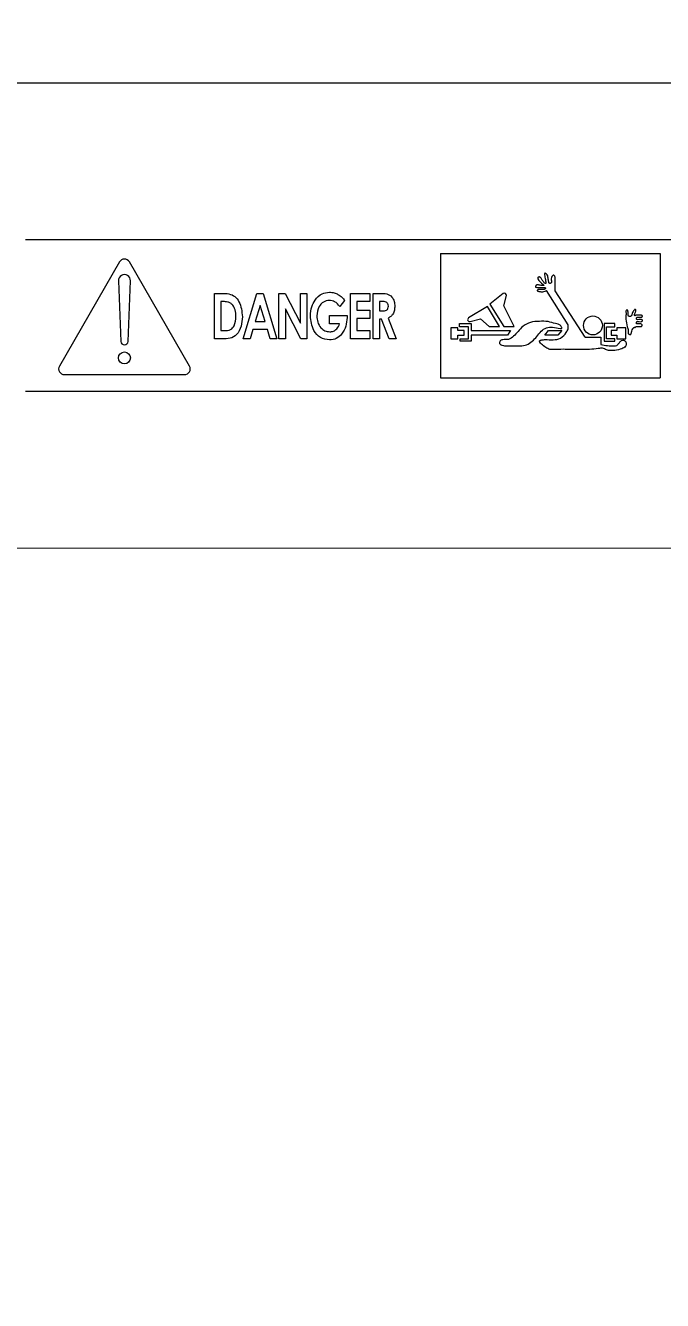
# Model space of a CAD drawing. Header units: feet. Extents: x -21 to 5170, y -254 to 1413.
# Drawn here: x 2103.34 to 2105.88, y 46.06 to 51.13 of the extents above; entities that cross this region are included whole.
import ezdxf
from ezdxf import colors
from ezdxf.entities.mleader import LeaderData, LeaderLine
from ezdxf.math import Vec2, Vec3

# ---------------------------------------------------------------- set-up
doc = ezdxf.new("R2010")
doc.units = ezdxf.units.FT
doc.header["$MEASUREMENT"] = 0
doc.layers.add('ATI CENTER SUPPORT', color=7, linetype='Continuous')
doc.layers.add('G-ANNO-TEXT', color=1, linetype='Continuous')
doc.styles.add('NEI-A', font='arial.ttf')

msp = doc.modelspace()

# ---------------------------------------------------------------- linework, layer by layer
at = {"layer": 'ATI CENTER SUPPORT', "color": 8, "linetype": 'Continuous', "lineweight": 15}
for p, q in [((2103.71446, 50.19288), (2103.47541, 49.77883)), ((2103.99299, 49.77883), (2103.75394, 50.19288)), ((2103.71047, 50.11788), (2103.71997, 49.87704)), ((2103.74843, 49.87704), (2103.75792, 50.11788)), ((2104.09231, 50.068), (2104.12398, 50.068)), ((2104.09231, 49.88709), (2104.09231, 50.068)), ((2104.12728, 50.03553), (2104.11782, 50.03553)), ((2104.11782, 50.03553), (2104.11782, 49.91957)), ((2104.20689, 49.88709), (2104.2615, 50.068)), ((2104.2615, 50.068), (2104.28683, 50.068)), ((2104.28683, 50.068), (2104.34141, 49.88709)), ((2104.34929, 49.88709), (2104.34929, 50.068)), ((2104.27415, 50.01948), (2104.2544, 49.95668)), ((2104.29386, 49.95668), (2104.27415, 50.01948)), ((2104.11782, 49.91957), (2104.1308, 49.91957)), ((2104.24497, 49.9242), (2104.23417, 49.88709)), ((2104.30328, 49.9242), (2104.24497, 49.9242)), ((2104.2544, 49.95668), (2104.29386, 49.95668)), ((2104.31409, 49.88709), (2104.30328, 49.9242)), ((2104.12446, 49.88709), (2104.09231, 49.88709)), ((2104.23417, 49.88709), (2104.20689, 49.88709)), ((2104.34141, 49.88709), (2104.31409, 49.88709)), ((2103.49515, 49.74465), (2103.97325, 49.74465))]:
    msp.add_line(p, q, dxfattribs=at)
msp.add_circle((2103.7342, 49.81112), 0.02374, dxfattribs=at)
for centre, radius, start, end in [((2103.7342, 50.18149), 0.02279, 30.00173, 149.99827), ((2103.7342, 50.11881), 0.02374, 357.74569, 182.25431), ((2103.7342, 49.8776), 0.01424, 182.25105, 357.74895), ((2103.49515, 49.76744), 0.02279, 150, 270.00173), ((2103.97325, 49.76744), 0.02279, 270.00965, 30)]:
    msp.add_arc(centre, radius, start, end, dxfattribs=at)
for points, knots in [([(2104.12398, 50.068), (2104.13274, 50.06778), (2104.15017, 50.06734), (2104.17528, 50.05692), (2104.19851, 50.0253), (2104.20153, 49.99574), (2104.20364, 49.97501)], [0, 0, 0, 0, 0.1879073, 0.37412121, 0.56114536, 1, 1, 1, 1]), ([(2104.16508, 50.02104), (2104.1623, 50.02381), (2104.15674, 50.02937), (2104.14347, 50.03464), (2104.13342, 50.03519), (2104.12728, 50.03553)], [0, 0, 0, 0, 0.27975773, 0.55985313, 1, 1, 1, 1]), ([(2104.17813, 49.97559), (2104.1778, 49.98474), (2104.17721, 50.00105), (2104.16878, 50.01494), (2104.16508, 50.02104)], [0, 0, 0, 0, 0.5606698, 1, 1, 1, 1]), ([(2104.20364, 49.97501), (2104.20272, 49.96229), (2104.20087, 49.93692), (2104.18476, 49.90347), (2104.15475, 49.88649), (2104.13461, 49.88689), (2104.12446, 49.88709)], [0, 0, 0, 0, 0.2812261, 0.5608997, 0.7785988, 1, 1, 1, 1]), ([(2104.1308, 49.91957), (2104.14, 49.91972), (2104.15283, 49.91992), (2104.16531, 49.93032), (2104.17585, 49.94676), (2104.17713, 49.96296), (2104.17813, 49.97559)], [0, 0, 0, 0, 0.3133014, 0.436808, 0.5607672, 1, 1, 1, 1])]:
    msp.add_open_spline(points, degree=3, knots=knots, dxfattribs=at)

# ---------------------------------------------------------------- leaders
at = {"layer": 'G-ANNO-TEXT'}
ml = msp.add_multileader_mtext('Standard', dxfattribs=at)
ml.set_content('(TYP.) GROUNDING MESSENGER WIRE COPPER CLAD XXX', color=256, style='NEI-A')
ml.set_leader_properties()
ml.build(insert=Vec2(0, 0))
ml.multileader.update_dxf_attribs({"dogleg_length": 0.89968, "arrow_head_size": 3})
ctx = ml.context
ctx.base_point, ctx.char_height, ctx.arrow_head_size, ctx.landing_gap_size, ctx.plane_origin = Vec3(2118.79389, 44.0554, 0.11854), 2, 3, 1.53573, Vec3(2035.46071, 115.41634, 0.11854)
notes = []
notes.append((ctx, [(0, (1, 1, 0), (2117.89421, 44.0554, 0.11854), (1, 0), 0.89968, [(0, [(2104.39376, 62.77349, 0.11854)], 0, [])])]))
ctx.mtext.insert, ctx.mtext.width, ctx.mtext.flow_direction = Vec3(2120.32962, 45.07245, 0.11854), 36.5097681, 5
ctx.mtext.has_bg_fill, ctx.mtext.bg_color, ctx.mtext.bg_scale_factor, ctx.mtext.bg_transparency, ctx.mtext.use_window_bg_color = 1, -1073741824, 1.5, 0, 1
for ctx, leaders in notes:
    for number, flags, end, landing, length, lines in leaders:
        leader = LeaderData()
        leader.index, (leader.has_last_leader_line, leader.has_dogleg_vector, leader.attachment_direction) = number, flags
        leader.last_leader_point, leader.dogleg_vector, leader.dogleg_length = Vec3(end), Vec3(landing), length
        for number, points, colour, breaks in lines:
            line = LeaderLine()
            line.index, line.vertices, line.color, line.breaks = number, Vec3.list(points), colors.encode_raw_color(colour), breaks
            leader.lines.append(line)
        ctx.leaders.append(leader)

# ---------------------------------------------------------------- next in the draw order: linework, layer by layer
at = {"layer": 'ATI CENTER SUPPORT', "color": 8, "linetype": 'Continuous', "lineweight": 15}
for p, q in [((2318.84262, 50.90399), (2101.30049, 50.90399)), ((2107.32702, 50.28096), (2103.34036, 50.28096)), ((2104.99276, 50.22635), (2104.99276, 49.73253)), ((2104.99276, 50.22635), (2105.86645, 50.22635)), ((2105.86645, 50.22635), (2105.86645, 49.73253)), ((2105.44849, 50.07781), (2105.44849, 50.13112)), ((2105.50049, 49.94233), (2105.41431, 50.07892)), ((2105.56852, 49.89397), (2105.44849, 50.07781)), ((2104.34929, 50.068), (2104.37336, 50.068)), ((2104.37336, 50.068), (2104.43511, 49.94896)), ((2104.43511, 49.94896), (2104.43511, 50.068)), ((2104.43511, 50.068), (2104.46063, 50.068)), ((2104.46063, 50.068), (2104.46063, 49.88709)), ((2104.61057, 50.03923), (2104.59147, 50.01571)), ((2104.63411, 50.068), (2104.71065, 50.068)), ((2104.63411, 49.88709), (2104.63411, 50.068)), ((2104.65962, 50.03553), (2104.65962, 50.00074)), ((2104.71065, 50.03553), (2104.65962, 50.03553)), ((2104.71065, 50.068), (2104.71065, 50.03553)), ((2104.72433, 50.068), (2104.75351, 50.068)), ((2104.72433, 49.88709), (2104.72433, 50.068)), ((2104.74985, 50.03553), (2104.74985, 49.99842)), ((2104.75815, 50.03553), (2104.74985, 50.03553)), ((2105.24213, 50.06707), (2105.18897, 50.0248)), ((2105.18897, 50.0248), (2105.24434, 49.93676)), ((2105.24442, 50.01882), (2105.25437, 50.05922)), ((2104.43638, 49.88709), (2104.37481, 50.00578)), ((2104.37481, 50.00578), (2104.37481, 49.88709)), ((2104.55085, 49.9474), (2104.55085, 49.97987)), ((2104.55085, 49.97987), (2104.62024, 49.97987)), ((2104.62024, 49.97987), (2104.62043, 49.97215)), ((2104.65962, 50.00074), (2104.71065, 50.00074)), ((2104.71065, 50.00074), (2104.71065, 49.96827)), ((2104.74985, 49.99842), (2104.75934, 49.99842)), ((2105.17903, 50.01566), (2105.10396, 49.97)), ((2105.22703, 49.93676), (2105.17903, 50.01566)), ((2105.28554, 49.93676), (2105.24442, 50.01882)), ((2104.59078, 49.9474), (2104.55085, 49.9474)), ((2104.71065, 49.96827), (2104.65962, 49.96827)), ((2104.65962, 49.96827), (2104.65962, 49.91957)), ((2104.65962, 49.91957), (2104.71065, 49.91957)), ((2104.71065, 49.91957), (2104.71065, 49.88709)), ((2104.7567, 49.96595), (2104.74985, 49.96595)), ((2104.74985, 49.96595), (2104.74985, 49.88709)), ((2104.78739, 49.88709), (2104.7567, 49.96595)), ((2104.78377, 49.96965), (2104.81595, 49.88709)), ((2105.06105, 49.93073), (2105.03382, 49.93073)), ((2105.03382, 49.93073), (2105.03382, 49.88677)), ((2105.06105, 49.91971), (2105.06105, 49.93073)), ((2105.08702, 49.91971), (2105.06105, 49.91971)), ((2105.06834, 49.93515), (2105.06834, 49.94761)), ((2105.06834, 49.94761), (2105.11407, 49.94761)), ((2105.10414, 49.93515), (2105.06834, 49.93515)), ((2105.08702, 49.90107), (2105.08702, 49.91971)), ((2105.10414, 49.88752), (2105.10414, 49.93515)), ((2105.10991, 49.95601), (2105.15165, 49.96703)), ((2105.11407, 49.94761), (2105.11407, 49.91971)), ((2105.11407, 49.91971), (2105.27028, 49.91971)), ((2105.15165, 49.96703), (2105.18613, 49.93676)), ((2105.18613, 49.93676), (2105.22703, 49.93676)), ((2105.24434, 49.93676), (2105.28554, 49.93676)), ((2105.27028, 49.91971), (2105.25862, 49.90107)), ((2105.4068, 49.90107), (2105.42255, 49.91971)), ((2105.42255, 49.91971), (2105.47448, 49.91971)), ((2105.47448, 49.91971), (2105.45873, 49.90107)), ((2105.64323, 49.94761), (2105.64323, 49.87746)), ((2105.68571, 49.94761), (2105.64323, 49.94761)), ((2105.65335, 49.93515), (2105.68571, 49.93515)), ((2105.65335, 49.88752), (2105.65335, 49.93515)), ((2105.67096, 49.91971), (2105.67096, 49.90107)), ((2105.6945, 49.91971), (2105.67096, 49.91971)), ((2105.68571, 49.93515), (2105.68571, 49.94761)), ((2105.73046, 49.93073), (2105.6945, 49.93073)), ((2105.6945, 49.93073), (2105.6945, 49.91971)), ((2105.73046, 49.88677), (2105.73046, 49.93073)), ((2105.77123, 49.93676), (2105.79271, 49.93676)), ((2104.37481, 49.88709), (2104.34929, 49.88709)), ((2104.46063, 49.88709), (2104.43638, 49.88709)), ((2104.71065, 49.88709), (2104.63411, 49.88709)), ((2104.74985, 49.88709), (2104.72433, 49.88709)), ((2104.81595, 49.88709), (2104.78739, 49.88709)), ((2105.03382, 49.88677), (2105.06105, 49.88677)), ((2105.06105, 49.90107), (2105.08702, 49.90107)), ((2105.06105, 49.88677), (2105.06105, 49.90107)), ((2105.07036, 49.88752), (2105.10414, 49.88752)), ((2105.07036, 49.87746), (2105.07036, 49.88752)), ((2105.11407, 49.87746), (2105.07036, 49.87746)), ((2105.25862, 49.90107), (2105.11407, 49.90107)), ((2105.11407, 49.90107), (2105.11407, 49.87746)), ((2105.45873, 49.90107), (2105.4068, 49.90107)), ((2105.56852, 49.89397), (2105.63077, 49.89397)), ((2105.63077, 49.89397), (2105.63077, 49.8647)), ((2105.64323, 49.87746), (2105.68571, 49.87746)), ((2105.68571, 49.88752), (2105.65335, 49.88752)), ((2105.67096, 49.90107), (2105.6945, 49.90107)), ((2105.68571, 49.87746), (2105.68571, 49.88752)), ((2105.6945, 49.90107), (2105.6945, 49.88677)), ((2105.6945, 49.88677), (2105.73046, 49.88677)), ((2104.99276, 49.73253), (2105.86645, 49.73253)), ((2107.32702, 49.67792), (2103.34036, 49.67792))]:
    msp.add_line(p, q, dxfattribs=at)
msp.add_lwpolyline([(2317.87777, 48.97464), (2102.26535, 49.0547)], dxfattribs=at)
msp.add_circle((2105.59898, 49.94043), 0.03764, dxfattribs=at)
for centre, start, end in [((2105.24691, 50.06106), 346.17083, 128.49127), ((2105.10795, 49.96344), 121.31437, 284.78517)]:
    msp.add_arc(centre, 0.00768, start, end, dxfattribs=at)
for points, knots in [([(2105.44849, 50.13112), (2105.44819, 50.13238), (2105.44766, 50.13461), (2105.44649, 50.13727), (2105.44524, 50.13894), (2105.44398, 50.13993), (2105.44254, 50.14035), (2105.44102, 50.14016), (2105.43957, 50.13947), (2105.43632, 50.13689), (2105.43287, 50.13096), (2105.43255, 50.12198), (2105.4346, 50.11555), (2105.43348, 50.11123), (2105.43212, 50.10942), (2105.43024, 50.10812), (2105.42834, 50.10746), (2105.42669, 50.1075), (2105.42551, 50.10814), (2105.42464, 50.10921), (2105.42328, 50.11194), (2105.42181, 50.12008), (2105.4201, 50.13032), (2105.41807, 50.14177), (2105.41304, 50.14666), (2105.40933, 50.14787), (2105.40813, 50.14801), (2105.40709, 50.1477), (2105.40642, 50.14683), (2105.4061, 50.14561), (2105.40602, 50.14371), (2105.40694, 50.13615), (2105.40913, 50.126), (2105.41138, 50.11539), (2105.41213, 50.1102), (2105.412, 50.10807), (2105.41167, 50.10732), (2105.41137, 50.10702), (2105.41098, 50.10687), (2105.41052, 50.10687), (2105.40968, 50.1071), (2105.40784, 50.10821), (2105.40331, 50.11249), (2105.39721, 50.11986), (2105.39354, 50.12822), (2105.38947, 50.13245), (2105.38635, 50.13344), (2105.38356, 50.13323), (2105.38141, 50.13255), (2105.38008, 50.13178), (2105.37922, 50.13061), (2105.37909, 50.12919), (2105.37944, 50.1277), (2105.38407, 50.1174), (2105.39387, 50.10969), (2105.40243, 50.1019), (2105.40335, 50.10065), (2105.40354, 50.10009), (2105.40354, 50.0998), (2105.40345, 50.09955), (2105.40326, 50.09936), (2105.403, 50.09921), (2105.40234, 50.09896), (2105.39993, 50.09878), (2105.39291, 50.09957), (2105.3852, 50.10126), (2105.37795, 50.10174), (2105.37474, 50.10126), (2105.3724, 50.09999), (2105.37089, 50.09828), (2105.3701, 50.09646), (2105.36993, 50.09485), (2105.37021, 50.09364), (2105.37108, 50.09266), (2105.37406, 50.09128), (2105.38097, 50.09111), (2105.39141, 50.09151), (2105.40075, 50.09154), (2105.4066, 50.09142), (2105.40847, 50.09099), (2105.40935, 50.0906), (2105.40994, 50.09003), (2105.41014, 50.08929), (2105.41001, 50.08848), (2105.40946, 50.08723), (2105.40815, 50.08566), (2105.40598, 50.08407), (2105.40174, 50.08243), (2105.39513, 50.08357), (2105.38792, 50.08352), (2105.38214, 50.08333), (2105.37909, 50.08173), (2105.37767, 50.08063), (2105.37704, 50.07971), (2105.37686, 50.07917), (2105.37693, 50.07864), (2105.37744, 50.07797), (2105.37858, 50.07735), (2105.38064, 50.07665), (2105.38398, 50.07588), (2105.38915, 50.07475), (2105.39611, 50.0739), (2105.40495, 50.07538), (2105.4109, 50.07764), (2105.41431, 50.07892)], [0, 0, 0, 0, 0.0101068, 0.0177842, 0.02246, 0.026272, 0.0300623, 0.0338124, 0.0378876, 0.0424077, 0.0660165, 0.0881151, 0.1110893, 0.1165311, 0.1221951, 0.1283072, 0.1341428, 0.1375823, 0.1408095, 0.1442676, 0.1481187, 0.1644923, 0.2079201, 0.2300214, 0.2535388, 0.2572442, 0.2603322, 0.2628364, 0.2652717, 0.2685264, 0.2725148, 0.2800217, 0.3277026, 0.3534118, 0.3644178, 0.3685483, 0.3697227, 0.3707292, 0.3717669, 0.3729193, 0.3742748, 0.3785016, 0.3894076, 0.4227473, 0.4521804, 0.459777, 0.4675635, 0.4767024, 0.4811478, 0.4850991, 0.4885129, 0.4919407, 0.495861, 0.5003316, 0.5796402, 0.5876612, 0.5906684, 0.591527, 0.5922422, 0.5928678, 0.5935329, 0.5943061, 0.595201, 0.5990457, 0.612885, 0.6501328, 0.660369, 0.6693786, 0.6749506, 0.6807278, 0.6868454, 0.6901028, 0.6931484, 0.6962613, 0.699904, 0.7184101, 0.7487959, 0.7818802, 0.7911324, 0.7941852, 0.7967294, 0.7985679, 0.800356, 0.8024244, 0.8048911, 0.8109321, 0.8180429, 0.8257327, 0.8455932, 0.8683947, 0.8828377, 0.8893468, 0.8949454, 0.896606, 0.8980013, 0.8992517, 0.900608, 0.9043227, 0.9091502, 0.9175783, 0.9309902, 0.9504403, 0.9716697, 1, 1, 1, 1]), ([(2104.49279, 50.04101), (2104.50131, 50.051), (2104.51655, 50.06886), (2104.53963, 50.07149), (2104.5498, 50.07264)], [0, 0, 0, 0, 0.5593872, 1, 1, 1, 1]), ([(2104.5498, 50.07264), (2104.55651, 50.0722), (2104.56851, 50.07142), (2104.57937, 50.06633), (2104.58415, 50.06409)], [0, 0, 0, 0, 0.5596901, 1, 1, 1, 1]), ([(2104.47431, 49.97846), (2104.47513, 49.99096), (2104.47661, 50.01329), (2104.48784, 50.03253), (2104.49279, 50.04101)], [0, 0, 0, 0, 0.5598373, 1, 1, 1, 1]), ([(2104.54925, 50.04017), (2104.54108, 50.03876), (2104.52468, 50.03594), (2104.5043, 50.01236), (2104.50152, 49.99132), (2104.49982, 49.97849)], [0, 0, 0, 0, 0.2792754, 0.5602916, 1, 1, 1, 1]), ([(2104.59147, 50.01571), (2104.58514, 50.02318), (2104.57386, 50.03649), (2104.55676, 50.03905), (2104.54925, 50.04017)], [0, 0, 0, 0, 0.5606051, 1, 1, 1, 1]), ([(2104.58415, 50.06409), (2104.5898, 50.06021), (2104.5999, 50.05326), (2104.60731, 50.04352), (2104.61057, 50.03923)], [0, 0, 0, 0, 0.5592803, 1, 1, 1, 1]), ([(2104.75351, 50.068), (2104.76185, 50.06805), (2104.77835, 50.06815), (2104.79968, 50.05599), (2104.80885, 50.03607), (2104.80971, 50.02311), (2104.81015, 50.01662)], [0, 0, 0, 0, 0.2818355, 0.5580839, 0.7787183, 1, 1, 1, 1]), ([(2104.78464, 50.01705), (2104.78429, 50.02018), (2104.78378, 50.02488), (2104.78018, 50.03005), (2104.77279, 50.03593), (2104.76465, 50.03571), (2104.75815, 50.03553)], [0, 0, 0, 0, 0.2497233, 0.3754399, 0.5009659, 1, 1, 1, 1]), ([(2104.55049, 49.88246), (2104.53773, 49.88453), (2104.51217, 49.8887), (2104.48084, 49.92578), (2104.47678, 49.95848), (2104.47431, 49.97846)], [0, 0, 0, 0, 0.2793192, 0.5596829, 1, 1, 1, 1]), ([(2104.49982, 49.97849), (2104.50049, 49.96997), (2104.50181, 49.95294), (2104.51402, 49.93209), (2104.53114, 49.91743), (2104.54455, 49.91576), (2104.55125, 49.91493)], [0, 0, 0, 0, 0.2805437, 0.56059, 0.7804524, 1, 1, 1, 1]), ([(2104.62043, 49.97215), (2104.61935, 49.96035), (2104.61719, 49.93675), (2104.6019, 49.90702), (2104.57853, 49.88576), (2104.55983, 49.88356), (2104.55049, 49.88246)], [0, 0, 0, 0, 0.2805951, 0.5609755, 0.7805729, 1, 1, 1, 1]), ([(2104.75934, 49.99842), (2104.76564, 49.99846), (2104.77352, 49.99851), (2104.781, 50.00401), (2104.78418, 50.00936), (2104.78445, 50.01398), (2104.78464, 50.01705)], [0, 0, 0, 0, 0.4989007, 0.6242206, 0.7496714, 1, 1, 1, 1]), ([(2104.81015, 50.01662), (2104.8099, 50.01126), (2104.8094, 50.00056), (2104.80392, 49.9864), (2104.79489, 49.97569), (2104.78748, 49.97166), (2104.78377, 49.96965)], [0, 0, 0, 0, 0.2804041, 0.5600625, 0.7799401, 1, 1, 1, 1]), ([(2105.79271, 49.93676), (2105.79318, 49.93719), (2105.79403, 49.93797), (2105.79487, 49.93932), (2105.79521, 49.94066), (2105.79498, 49.94197), (2105.794, 49.94359), (2105.79118, 49.94571), (2105.78589, 49.94738), (2105.78035, 49.94654), (2105.77645, 49.94617), (2105.77454, 49.94634), (2105.77357, 49.94662), (2105.77283, 49.94718), (2105.77243, 49.94846), (2105.77285, 49.95042), (2105.77294, 49.95245), (2105.77297, 49.95402), (2105.7731, 49.95488), (2105.77359, 49.95549), (2105.77433, 49.95573), (2105.77571, 49.95581), (2105.77867, 49.95522), (2105.78456, 49.95577), (2105.79076, 49.95472), (2105.79464, 49.95721), (2105.79571, 49.95837), (2105.79628, 49.95939), (2105.79652, 49.96012), (2105.79651, 49.96083), (2105.79612, 49.96168), (2105.79509, 49.96248), (2105.79322, 49.96327), (2105.79017, 49.96395), (2105.78421, 49.96471), (2105.77887, 49.96265), (2105.77436, 49.96323), (2105.77302, 49.96433), (2105.77235, 49.966), (2105.77211, 49.96781), (2105.77227, 49.96959), (2105.77275, 49.97112), (2105.77382, 49.97252), (2105.77586, 49.97299), (2105.78013, 49.97244), (2105.78492, 49.9735), (2105.7899, 49.97289), (2105.79317, 49.97318), (2105.79502, 49.975), (2105.79578, 49.97653), (2105.79582, 49.97769), (2105.7953, 49.97864), (2105.79449, 49.97939), (2105.7927, 49.98048), (2105.78805, 49.98192), (2105.78023, 49.98075), (2105.77218, 49.98199), (2105.76786, 49.97949), (2105.76634, 49.97912), (2105.76574, 49.97915), (2105.76525, 49.97942), (2105.7649, 49.97988), (2105.76466, 49.98049), (2105.76442, 49.98166), (2105.7645, 49.98614), (2105.76629, 49.99161), (2105.76993, 49.99659), (2105.77026, 50.00007), (2105.76948, 50.00246), (2105.76864, 50.00386), (2105.76739, 50.00444), (2105.76567, 50.00419), (2105.76362, 50.00278), (2105.76106, 50.00013), (2105.75803, 49.99502), (2105.75514, 49.98761), (2105.75324, 49.98024), (2105.74941, 49.97669), (2105.74693, 49.97579), (2105.74456, 49.97558), (2105.74248, 49.97606), (2105.74096, 49.97751), (2105.74004, 49.97944), (2105.73836, 49.9859), (2105.73953, 49.99292), (2105.73793, 49.99955), (2105.73667, 50.0011), (2105.73548, 50.00197), (2105.73402, 50.00212), (2105.73267, 50.00149), (2105.73153, 50.00048), (2105.72984, 49.99813), (2105.7303, 49.99371), (2105.73095, 49.9875), (2105.73021, 49.97785), (2105.72981, 49.96001), (2105.73327, 49.94012), (2105.74064, 49.92324), (2105.73922, 49.9143), (2105.73904, 49.90969), (2105.74009, 49.9074), (2105.7417, 49.90593), (2105.74392, 49.90486), (2105.7461, 49.90435), (2105.74772, 49.90432), (2105.74873, 49.90451), (2105.74955, 49.90495), (2105.7505, 49.90596), (2105.75125, 49.908), (2105.75212, 49.91201), (2105.75395, 49.91862), (2105.75678, 49.92497), (2105.75947, 49.92969), (2105.76087, 49.9316), (2105.76206, 49.93258), (2105.76302, 49.93295), (2105.76445, 49.93295), (2105.76588, 49.93245), (2105.76745, 49.93291), (2105.7686, 49.93366), (2105.76991, 49.93496), (2105.77074, 49.9361), (2105.77123, 49.93676)], [0, 0, 0, 0, 0.0048115, 0.0085985, 0.0117303, 0.0149514, 0.0182691, 0.0256793, 0.0408382, 0.0583193, 0.0671387, 0.0700954, 0.072607, 0.0746633, 0.0767425, 0.0822211, 0.0893887, 0.0919368, 0.0940361, 0.0957132, 0.0975241, 0.0996797, 0.1059767, 0.1198584, 0.1443198, 0.1491111, 0.1538084, 0.1559278, 0.1578246, 0.1595131, 0.1611494, 0.1646581, 0.1689264, 0.1763731, 0.1879774, 0.2133663, 0.2173922, 0.2212585, 0.225664, 0.230542, 0.234905, 0.2389339, 0.2424515, 0.2475792, 0.2535177, 0.2748635, 0.2830704, 0.2913611, 0.2982164, 0.3013338, 0.3040592, 0.3064837, 0.309201, 0.312237, 0.3221079, 0.3447952, 0.3710282, 0.3796439, 0.381316, 0.382711, 0.3839882, 0.3853712, 0.3869772, 0.3888528, 0.3942656, 0.4202971, 0.4302081, 0.4400301, 0.4448644, 0.4490407, 0.4517753, 0.4546355, 0.4615829, 0.4699208, 0.482189, 0.5055608, 0.5300712, 0.5366963, 0.5438235, 0.549376, 0.5544191, 0.559246, 0.5645049, 0.57028, 0.6089954, 0.6162851, 0.6201281, 0.6237095, 0.6270387, 0.6305914, 0.6344886, 0.6384437, 0.6517643, 0.6651856, 0.6861056, 0.7235993, 0.7988568, 0.8365412, 0.8566829, 0.8659827, 0.8703471, 0.875056, 0.881964, 0.8886664, 0.8915942, 0.8940793, 0.8962775, 0.898453, 0.904277, 0.912182, 0.9292918, 0.9554742, 0.9639771, 0.9700101, 0.9730905, 0.9754228, 0.9774698, 0.9837125, 0.9862312, 0.989467, 0.9939047, 1, 1, 1, 1]), ([(2104.55125, 49.91493), (2104.55642, 49.91538), (2104.56675, 49.91629), (2104.58236, 49.92756), (2104.58759, 49.93987), (2104.59078, 49.9474)], [0, 0, 0, 0, 0.2802486, 0.5598967, 1, 1, 1, 1]), ([(2105.47295, 49.92778), (2105.47128, 49.92795), (2105.45969, 49.92913), (2105.4406, 49.93428), (2105.41284, 49.93364), (2105.39136, 49.91745), (2105.37154, 49.88946), (2105.33726, 49.85661), (2105.29106, 49.85991), (2105.25903, 49.8586), (2105.24252, 49.85994), (2105.23402, 49.86258), (2105.23058, 49.86433), (2105.22819, 49.86655), (2105.22704, 49.86912), (2105.22697, 49.8718), (2105.22788, 49.87507), (2105.22983, 49.87858), (2105.23409, 49.88247), (2105.24126, 49.88407), (2105.25131, 49.88357), (2105.26692, 49.88422), (2105.29241, 49.90286), (2105.31238, 49.93421), (2105.34994, 49.95521), (2105.38536, 49.95627), (2105.41926, 49.95805), (2105.44338, 49.94878), (2105.46102, 49.94656), (2105.4701, 49.94087), (2105.47376, 49.9346), (2105.4749, 49.93128), (2105.47502, 49.92983), (2105.47492, 49.92909), (2105.47465, 49.92851), (2105.47421, 49.92811), (2105.47362, 49.92787), (2105.47319, 49.92781), (2105.47295, 49.92778)], [0, 0, 0, 0, 0.00884615, 0.06143165, 0.1046416, 0.14948312, 0.19641153, 0.28831128, 0.38071755, 0.4269723, 0.45937573, 0.46703798, 0.4737852, 0.47964182, 0.48382713, 0.48832889, 0.49345878, 0.50161744, 0.50921037, 0.52320794, 0.5386775, 0.56276269, 0.60362748, 0.69749083, 0.75770385, 0.82100147, 0.88260238, 0.93459964, 0.95513702, 0.97601433, 0.98805602, 0.9928381, 0.99437721, 0.99570153, 0.99670947, 0.99769322, 0.99876933, 1, 1, 1, 1]), ([(2105.63077, 49.8647), (2105.64809, 49.86139), (2105.66868, 49.85746), (2105.69419, 49.85978), (2105.70173, 49.86819), (2105.70752, 49.87743), (2105.7159, 49.88147), (2105.72172, 49.88137), (2105.72489, 49.88043), (2105.72759, 49.87847), (2105.72984, 49.87535), (2105.73138, 49.8712), (2105.7319, 49.86636), (2105.73123, 49.8616), (2105.72667, 49.85356), (2105.71043, 49.84562), (2105.685, 49.83988), (2105.65727, 49.83922), (2105.63729, 49.85182), (2105.61393, 49.84696), (2105.57418, 49.84334), (2105.51499, 49.84503), (2105.46303, 49.84577), (2105.42697, 49.84311), (2105.40998, 49.85348), (2105.39681, 49.86305), (2105.38853, 49.87144), (2105.38648, 49.87563), (2105.38634, 49.87758), (2105.38671, 49.87886), (2105.3876, 49.87993), (2105.38888, 49.8808), (2105.39147, 49.88194), (2105.39824, 49.88343), (2105.41492, 49.88489), (2105.43975, 49.88161), (2105.47206, 49.88735), (2105.49037, 49.90738), (2105.50118, 49.92619), (2105.50072, 49.9369), (2105.50049, 49.94233)], [0, 0, 0, 0, 0.0833586, 0.0990282, 0.1153797, 0.1335672, 0.1504092, 0.1556521, 0.1606868, 0.1657177, 0.1710147, 0.1785272, 0.1862407, 0.1937035, 0.2007254, 0.2287838, 0.2733805, 0.3255767, 0.3531219, 0.3785708, 0.432983, 0.543241, 0.6537503, 0.6809139, 0.7084853, 0.7439332, 0.7581943, 0.7632616, 0.7653373, 0.7672818, 0.7693394, 0.7717248, 0.7745196, 0.7825656, 0.8041063, 0.8528136, 0.9005251, 0.9507547, 0.9749748, 1, 1, 1, 1])]:
    msp.add_open_spline(points, degree=3, knots=knots, dxfattribs=at)

doc.saveas('drawing.dxf')
